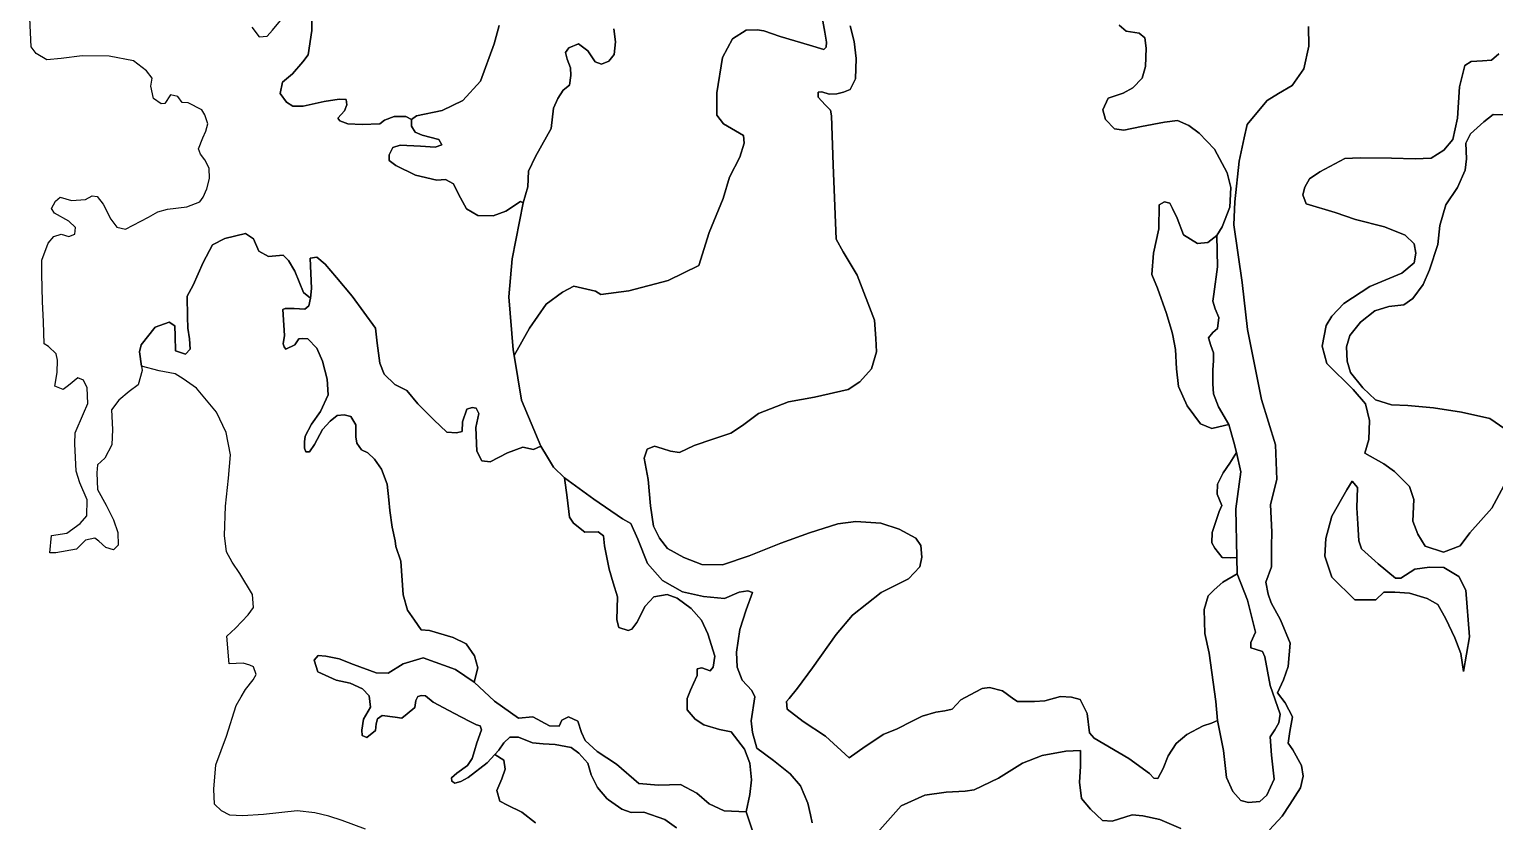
# Model space of a CAD drawing. Header units: inches. Extents: x 288635 to 1232953, y 676945 to 1655780.
# Drawn here: x 350412 to 373585, y 1041121 to 1053653 of the extents above; entities that cross this region are included whole.
import ezdxf

# ---------------------------------------------------------------- set-up
doc = ezdxf.new("R2010")
doc.units = ezdxf.units.IN
doc.header["$MEASUREMENT"] = 0

msp = doc.modelspace()

# ---------------------------------------------------------------- linework, layer by layer
at = {"color": 1}
for points in [[(354872.2452, 1054014.9797), (354877.3252, 1053633.979), (354877.3252, 1053633.979), (354821.4451, 1053247.8982), (354735.085, 1053141.218), (354572.5246, 1052948.1776), (354415.0443, 1052816.0973), (354379.4842, 1052638.297), (354481.0844, 1052501.1367), (354577.6046, 1052440.1766), (354745.245, 1052440.1766), (355075.4456, 1052511.2967), (355314.2061, 1052546.8568), (355420.8863, 1052541.7768), (355431.0463, 1052460.4966), (355395.4863, 1052363.9764), (355288.8061, 1052247.1362), (355324.3661, 1052206.4961), (355451.3664, 1052160.776), (355674.8868, 1052145.536), (355956.2137, 1052159.8643), (356029.8389, 1052215.5688), (356182.8878, 1052272.5362), (356365.7682, 1052272.5362), (356457.2084, 1052226.8162), (356457.2084, 1052120.1359), (356513.0885, 1052028.6958), (356624.8487, 1051977.8957), (356889.0093, 1051911.8555), (356934.7294, 1051825.4953), (356828.0491, 1051789.9353), (356599.4487, 1051805.1753), (356276.868, 1051822.1087), (356160.4511, 1051785.0669), (356102.2427, 1051668.65), (356102.2427, 1051578.6915), (356208.0762, 1051499.3164), (356520.2852, 1051345.8577), (356858.9525, 1051266.4826), (356991.2445, 1051277.0659), (357118.2447, 1051208.2741), (357197.6199, 1051044.2321), (357324.6201, 1050811.3983), (357504.5372, 1050710.8565), (357747.9543, 1050705.5648), (357949.038, 1050779.6483), (358182.1626, 1050931.7266), (358224.2053, 1050906.6485), (358049.5799, 1050022.9384), (357996.6631, 1049419.6872), (358065.4549, 1048583.6022), (358080.597, 1048492.7497), (358197.7469, 1047789.8506), (358499.3725, 1047059.5992), (358382.9556, 1047006.6824), (358218.9136, 1047043.7241), (357975.4964, 1046953.7656), (357700.3292, 1046810.8903), (357568.0373, 1046826.7654), (357488.6621, 1046980.224), (357472.7871, 1047355.9331), (357520.0106, 1047579.0808), (357478.0788, 1047662.8504), (357414.5786, 1047673.4337), (357329.9118, 1047646.9753), (357261.12, 1047445.8916), (357255.8283, 1047292.4329), (357165.8698, 1047271.2662), (357012.4112, 1047281.8496), (356811.3274, 1047477.6417), (356557.3269, 1047731.6422), (356382.7016, 1047943.3093), (356192.2012, 1048033.2678), (356022.8675, 1048197.3098), (355954.0757, 1048371.9351), (355911.7423, 1048689.4357), (355885.2839, 1048927.5612), (355520.1582, 1049430.2706), (355271.4494, 1049726.6045), (355091.5323, 1049938.2716), (354959.2404, 1050049.3968), (354853.4069, 1050033.5218), (354874.5736, 1049551.9791), (354858.6985, 1049398.5205), (354747.5733, 1049488.479), (354609.9897, 1049827.1464), (354509.4478, 1049996.48), (354424.781, 1050081.1469), (354191.9472, 1050059.9802), (354043.7802, 1050144.647), (353959.1134, 1050340.439), (353832.1131, 1050425.1059), (353504.0292, 1050345.7307), (353308.2371, 1050245.1889), (353160.0701, 1049964.73), (353001.3198, 1049604.8959), (352906.0696, 1049430.2706), (352911.3613, 1049107.4782), (352916.653, 1048927.5612), (352943.1114, 1048758.2275), (352953.6947, 1048594.1856), (352879.6112, 1048514.8104), (352726.1526, 1048567.7272), (352720.8609, 1048800.561), (352715.5692, 1048964.603), (352625.6107, 1049022.8114), (352403.3603, 1048943.4363), (352181.1098, 1048662.9774), (352154.6515, 1048551.8521), (352187.2946, 1048323.35), (352196.9849, 1048255.5182), (352133.4847, 1048027.9761), (351990.6095, 1047927.4342), (351826.5675, 1047789.8506), (351710.1506, 1047636.392), (351726.0256, 1047324.183), (351715.4422, 1047080.7659), (351604.317, 1046869.0988), (351487.9001, 1046763.2652), (351477.3168, 1046636.265), (351487.9001, 1046376.9728), (351625.4837, 1046128.264), (351741.9006, 1045895.4302), (351810.6924, 1045694.3464), (351815.9841, 1045493.2627), (351741.9006, 1045419.1792), (351620.1921, 1045456.2209), (351509.0668, 1045556.7628), (351445.5667, 1045604.3879), (351302.6914, 1045572.6378), (351159.8161, 1045429.7626), (350831.7321, 1045371.5541), (350736.482, 1045371.5541), (350762.9403, 1045646.7213), (351006.3575, 1045683.7631), (351218.0246, 1045837.2217), (351323.8581, 1045958.9303), (351329.1498, 1046212.9308), (351212.7329, 1046482.8063), (351154.5245, 1046662.7234), (351133.3577, 1047096.6409), (351138.6494, 1047271.2662), (351270.9414, 1047578.1835), (351339.7332, 1047736.9338), (351329.1498, 1047980.351), (351270.9414, 1048102.0596), (351180.9828, 1048139.1013), (351032.8159, 1048017.3927), (350948.149, 1047959.1843), (350815.8571, 1048006.8094), (350852.8989, 1048223.7681), (350858.1905, 1048419.5602), (350837.0238, 1048520.1021), (350715.3152, 1048636.519), (350646.5234, 1048678.8524), (350635.9401, 1049028.1031), (350620.0651, 1049350.8954), (350609.4817, 1049779.5213), (350609.4817, 1050001.7717), (350710.0236, 1050271.6472), (350799.9821, 1050377.4808), (350916.399, 1050414.5225), (351038.1076, 1050377.4808), (351133.3577, 1050414.5225), (351143.9411, 1050520.3561), (351038.1076, 1050620.8979), (350810.5654, 1050747.8982), (350762.9403, 1050816.69), (350826.4405, 1050933.1069), (350900.5239, 1050996.607), (351080.441, 1050943.6903), (351302.6914, 1050959.5653), (351408.525, 1051017.7737), (351482.6084, 1051007.1904), (351577.8586, 1050885.4818), (351699.5672, 1050652.648), (351794.8174, 1050525.6477), (351932.401, 1050493.8977), (352296.6525, 1050680.7692), (352445.6937, 1050769.0649), (352599.1523, 1050806.1066), (352900.7779, 1050843.1484), (353107.1534, 1050922.5235), (353160.0701, 1050996.607), (353218.2786, 1051128.899), (353260.612, 1051292.941), (353255.3203, 1051456.9829), (353186.5285, 1051589.2749), (353117.7367, 1051679.2334), (353085.9867, 1051763.9002), (353154.7785, 1051938.5256), (353202.4036, 1052044.3591), (353234.1536, 1052160.776), (353186.5285, 1052298.3596), (353138.9034, 1052377.7348), (352926.1126, 1052492.1266), (352830.0811, 1052496.0567), (352758.961, 1052592.5769), (352647.2008, 1052617.9769), (352555.7606, 1052480.8167), (352494.8005, 1052475.7366), (352377.9602, 1052557.0168), (352332.2401, 1052755.1372), (352352.5602, 1052882.1375), (352266.2, 1052998.9777), (352057.9196, 1053156.458), (351676.9188, 1053227.5782), (351250.198, 1053232.6582), (350914.9173, 1053192.0181), (350691.3969, 1053171.698), (350518.6765, 1053273.2982), (350442.4764, 1053374.8984), (350411.9963, 1054055.6198)], [(357844.2373, 1053716.0737), (357761.6872, 1053423.9731), (357545.7867, 1052833.4219), (357266.3862, 1052528.6213), (356942.5355, 1052369.871), (356536.1347, 1052287.3208), (356457.2084, 1052226.8162), (356365.7682, 1052272.5362), (356182.8878, 1052272.5362), (356029.8389, 1052215.5688), (355956.2137, 1052159.8643), (355674.8868, 1052145.536), (355451.3664, 1052160.776), (355324.3661, 1052206.4961), (355288.8061, 1052247.1362), (355395.4863, 1052363.9764), (355431.0463, 1052460.4966), (355420.8863, 1052541.7768), (355314.2061, 1052546.8568), (355075.4456, 1052511.2967), (354745.245, 1052440.1766), (354577.6046, 1052440.1766), (354481.0844, 1052501.1367), (354379.4842, 1052638.297), (354415.0443, 1052816.0973), (354572.5246, 1052948.1776), (354735.085, 1053141.218), (354821.4451, 1053247.8982), (354877.3252, 1053633.979), (354872.2452, 1054014.9797)], [(353932.4433, 1053684.7791), (354049.2836, 1053532.3788), (354171.2038, 1053542.5388), (354257.564, 1053639.059), (354384.5643, 1053791.4593)], [(359655.8973, 1053662.7425), (359681.2974, 1053454.462), (359660.9774, 1053256.3416), (359574.6172, 1053149.6614), (359462.857, 1053103.9413), (359361.2568, 1053139.5014), (359244.4165, 1053312.2218), (359097.0962, 1053423.982), (358944.6959, 1053363.0219), (358888.8158, 1053286.8217), (358919.2959, 1053180.1415), (358970.096, 1053042.9812), (358975.176, 1052921.061), (358954.8559, 1052768.6607), (358853.2557, 1052692.4605), (358771.9756, 1052560.3803), (358700.8554, 1052407.9799), (358665.2954, 1052082.8593), (358589.0952, 1051950.779), (358416.3749, 1051640.8984), (358304.6146, 1051407.2179), (358294.4546, 1051163.3775), (358224.2053, 1050906.6485), (358182.1626, 1050931.7266), (357949.038, 1050779.6483), (357747.9543, 1050705.5648), (357504.5372, 1050710.8565), (357324.6201, 1050811.3983), (357197.6199, 1051044.2321), (357118.2447, 1051208.2741), (356991.2445, 1051277.0659), (356858.9525, 1051266.4826), (356520.2852, 1051345.8577), (356208.0762, 1051499.3164), (356102.2427, 1051578.6915), (356102.2427, 1051668.65), (356160.4511, 1051785.0669), (356276.868, 1051822.1087), (356599.4487, 1051805.1753), (356828.0491, 1051789.9353), (356934.7294, 1051825.4953), (356889.0093, 1051911.8555), (356624.8487, 1051977.8957), (356513.0885, 1052028.6958), (356457.2084, 1052120.1359), (356457.2084, 1052226.8162), (356536.1347, 1052287.3208), (356942.5355, 1052369.871), (357266.3862, 1052528.6213), (357545.7867, 1052833.4219), (357761.6872, 1053423.9731), (357844.2373, 1053716.0737)], [(362962.984, 1053784.6627), (362993.464, 1053606.8623), (363018.8641, 1053449.382), (363013.7841, 1053373.1819), (362978.224, 1053332.5418), (362749.6235, 1053403.6619), (362287.3426, 1053540.8222), (362028.2621, 1053627.1824), (361921.5819, 1053647.5024), (361748.8615, 1053637.3424), (361530.4211, 1053500.1821), (361372.9408, 1053205.5415), (361285.3812, 1052649.7743), (361285.3812, 1052294.1736), (361392.0614, 1052157.0133), (361707.022, 1051974.133), (361717.182, 1051852.2127), (361646.0619, 1051633.7723), (361483.5016, 1051313.7316), (361386.9814, 1050978.451), (361163.4609, 1050439.9699), (361000.9006, 1049916.7289), (360513.2196, 1049677.9684), (359893.4584, 1049515.408), (359451.4975, 1049459.5279), (359365.1373, 1049510.328), (359024.7766, 1049591.6082), (358841.8963, 1049495.088), (358587.8958, 1049307.1276), (358323.7352, 1048926.1269), (358080.597, 1048492.7497), (358065.4549, 1048583.6022), (357996.6631, 1049419.6872), (358049.5799, 1050022.9384), (358224.2053, 1050906.6485), (358294.4546, 1051163.3775), (358304.6146, 1051407.2179), (358416.3749, 1051640.8984), (358589.0952, 1051950.779), (358665.2954, 1052082.8593), (358700.8554, 1052407.9799), (358771.9756, 1052560.3803), (358853.2557, 1052692.4605), (358954.8559, 1052768.6607), (358975.176, 1052921.061), (358970.096, 1053042.9812), (358919.2959, 1053180.1415), (358888.8158, 1053286.8217), (358944.6959, 1053363.0219), (359097.0962, 1053423.982), (359244.4165, 1053312.2218), (359361.2568, 1053139.5014), (359462.857, 1053103.9413), (359574.6172, 1053149.6614), (359660.9774, 1053256.3416), (359681.2974, 1053454.462), (359655.8973, 1053662.7425)], [(362792.0467, 1041100.8756), (362762.9539, 1041229.7151), (362720.9265, 1041415.8363), (362609.1663, 1041690.1568), (362446.606, 1041878.1172), (362182.4455, 1042086.3976), (361918.2849, 1042284.518), (361847.1648, 1042533.4385), (361826.8447, 1042716.3189), (361887.8049, 1043097.3196), (361837.0048, 1043193.8398), (361684.6045, 1043361.4802), (361603.3243, 1043564.6806), (361593.1643, 1043803.4411), (361649.0444, 1044159.0418), (361745.5646, 1044474.0024), (361847.1648, 1044743.2429), (361776.0446, 1044773.723), (361638.8844, 1044753.403), (361405.2039, 1044651.8028), (361075.0032, 1044682.2828), (360739.7226, 1044758.483), (360424.7619, 1044936.2833), (360186.0015, 1045205.5239), (360033.6012, 1045591.6046), (359921.8409, 1045835.4451), (359794.8407, 1045911.6453), (359337.6398, 1046221.5259), (358875.3588, 1046561.8866), (358701.6265, 1046730.0656), (358606.3763, 1046888.8159), (358499.3725, 1047059.5992), (358197.7469, 1047789.8506), (358080.597, 1048492.7497), (358323.7352, 1048926.1269), (358587.8958, 1049307.1276), (358841.8963, 1049495.088), (359024.7766, 1049591.6082), (359365.1373, 1049510.328), (359451.4975, 1049459.5279), (359893.4584, 1049515.408), (360513.2196, 1049677.9684), (361000.9006, 1049916.7289), (361163.4609, 1050439.9699), (361386.9814, 1050978.451), (361483.5016, 1051313.7316), (361646.0619, 1051633.7723), (361717.182, 1051852.2127), (361707.022, 1051974.133), (361392.0614, 1052157.0133), (361285.3812, 1052294.1736), (361285.3812, 1052649.7743), (361372.9408, 1053205.5415), (361530.4211, 1053500.1821), (361748.8615, 1053637.3424), (361921.5819, 1053647.5024), (362028.2621, 1053627.1824), (362287.3426, 1053540.8222), (362749.6235, 1053403.6619), (362978.224, 1053332.5418), (363013.7841, 1053373.1819), (363018.8641, 1053449.382), (362993.464, 1053606.8623), (362962.984, 1053784.6627)], [(367647.6261, 1053719.2824), (367759.3863, 1053622.7622), (367961.5284, 1053593.1288), (368051.4869, 1053519.0453), (368072.6536, 1053355.0033), (368062.0702, 1053063.9611), (368009.1535, 1052878.7524), (367860.9865, 1052725.2937), (367707.5279, 1052645.9186), (367473.8756, 1052566.0636), (367387.5154, 1052378.1033), (367428.1555, 1052225.703), (367575.4758, 1052078.3827), (367722.7961, 1052058.0626), (368002.1967, 1052113.9427), (368362.8774, 1052185.0629), (368571.1578, 1052210.4629), (368748.9582, 1052134.2628), (368911.5185, 1052012.3425), (369155.359, 1051758.342), (369353.4794, 1051382.4213), (369414.4395, 1051153.8208), (369394.1194, 1050838.8602), (369277.2792, 1050528.9796), (369190.919, 1050391.8193), (369048.6788, 1050280.0591), (368886.1184, 1050264.819), (368662.598, 1050401.9793), (368566.0778, 1050666.1398), (368489.8776, 1050818.5402), (368449.2376, 1050904.9003), (368364.2722, 1050926.8477), (368281.5972, 1050879.5003), (368276.5172, 1050498.4995), (368190.157, 1050112.4187), (368164.757, 1049777.1381), (368251.1172, 1049558.6976), (368393.3574, 1049157.3768), (368484.7976, 1048857.6562), (368493.8096, 1048809.8927), (368535.5977, 1048588.4157), (368555.7484, 1048284.3771), (368586.2285, 1048004.9765), (368723.3888, 1047700.1759), (368931.6692, 1047415.6953), (369114.5496, 1047339.4952), (369221.2298, 1047364.8952), (369378.7101, 1047400.4553), (369459.9902, 1047126.1348), (369500.6303, 1046958.4944), (369399.0301, 1046790.8541), (369292.3499, 1046638.4538), (369200.9097, 1046460.6534), (369195.8297, 1046303.1731), (369272.0299, 1046120.2928), (369226.3098, 1046028.8526), (369119.6296, 1045693.5719), (369114.5496, 1045531.0116), (369160.2696, 1045444.6514), (369277.1099, 1045297.3311), (369404.1101, 1045292.2511), (369505.7103, 1045297.3311), (369510.7903, 1045043.3306), (369287.2699, 1044911.2503), (369150.1096, 1044789.3301), (369053.5894, 1044692.8099), (368992.6293, 1044479.4495), (369002.7893, 1044098.4487), (369069.4645, 1043785.1814), (369175.298, 1043023.1799), (369201.7564, 1042721.5543), (369106.5062, 1042679.2209), (368974.2143, 1042636.8875), (368714.9221, 1042499.3038), (368545.5884, 1042356.4286), (368423.8798, 1042160.6365), (368344.5047, 1041964.8444), (368259.8378, 1041806.0941), (368196.3377, 1041811.3858), (368127.5459, 1041885.4693), (367799.4619, 1042118.3031), (367249.1275, 1042441.0954), (367175.044, 1042525.7622), (367143.2939, 1042832.6795), (367032.1687, 1043054.93), (366894.5851, 1043091.9717), (366719.9598, 1043102.5551), (366471.2509, 1043033.7632), (366307.2089, 1043023.1799), (366037.3334, 1043023.1799), (365979.125, 1043060.2216), (365799.2079, 1043192.5136), (365598.1242, 1043245.4303), (365481.7073, 1043229.5553), (365370.5821, 1043171.3469), (365143.0399, 1043049.6383), (365005.4563, 1042901.4713), (364889.0394, 1042875.0129), (364746.1642, 1042853.8462), (364529.2054, 1042790.3461), (364375.7467, 1042710.9709), (364137.6213, 1042589.2624), (363915.3708, 1042499.3038), (363848.5577, 1042454.7617), (363629.6203, 1042308.8035), (363375.6197, 1042128.8864), (363005.2023, 1042472.8455), (362647.7862, 1042703.2848), (362396.6595, 1042901.4713), (362386.0761, 1043023.1799), (362428.4095, 1043070.805), (362560.7014, 1043234.847), (362798.8269, 1043552.3476), (363169.2443, 1044081.5153), (363428.5365, 1044388.4326), (363883.6208, 1044748.2667), (364317.5383, 1044959.9338), (364492.1636, 1045150.4341), (364523.9137, 1045303.8928), (364508.0387, 1045489.1015), (364428.6635, 1045605.5184), (364169.3713, 1045748.3937), (363878.3291, 1045843.6439), (363481.4533, 1045870.1023), (363195.7027, 1045833.0605), (362751.2018, 1045690.1852), (362296.1176, 1045526.1432), (361793.4082, 1045325.0595), (361375.3657, 1045182.1842), (361047.2818, 1045187.4759), (360761.5312, 1045298.6011), (360502.239, 1045441.4764), (360375.2387, 1045605.5184), (360285.2802, 1045796.0188), (360237.6551, 1046118.8111), (360200.6134, 1046531.5619), (360137.1133, 1046870.2293), (360184.7384, 1047013.1045), (360301.1553, 1047060.7296), (360417.5722, 1047023.6879), (360549.8641, 1046981.3545), (360692.7394, 1046960.1878), (360925.5732, 1047071.313), (361221.9071, 1047171.8549), (361507.6577, 1047267.105), (361687.5747, 1047388.8136), (361941.5752, 1047579.314), (362417.8262, 1047759.231), (362830.577, 1047833.3145), (363359.7447, 1047955.0231), (363544.9534, 1048076.7317), (363730.1621, 1048283.1071), (363809.5373, 1048552.9826), (363798.9539, 1048764.6497), (363775.6282, 1049050.6966), (363501.3077, 1049766.978), (363282.8672, 1050132.7388), (363171.107, 1050335.9392), (363125.3869, 1051509.4215), (363099.9869, 1052286.6631), (363082.6019, 1052375.6197), (363000.0518, 1052461.3449), (362888.9265, 1052581.9951), (362885.7515, 1052658.1953), (362943.5367, 1052662.6403), (363060.3769, 1052627.0802), (363182.2971, 1052632.1602), (363288.9773, 1052657.5603), (363390.5776, 1052703.2804), (363476.9377, 1052870.9207), (363487.0977, 1053190.9613), (363456.6177, 1053460.2019), (363390.5776, 1053709.1224)], [(363390.5776, 1053709.1224), (363456.6177, 1053460.2019), (363487.0977, 1053190.9613), (363476.9377, 1052870.9207), (363390.5776, 1052703.2804), (363288.9773, 1052657.5603), (363182.2971, 1052632.1602), (363060.3769, 1052627.0802), (362943.5367, 1052662.6403), (362885.7515, 1052658.1953), (362888.9265, 1052581.9951), (363000.0518, 1052461.3449), (363082.6019, 1052375.6197), (363099.9869, 1052286.6631), (363125.3869, 1051509.4215), (363171.107, 1050335.9392), (363282.8672, 1050132.7388), (363501.3077, 1049766.978), (363775.6282, 1049050.6966), (363798.9539, 1048764.6497), (363809.5373, 1048552.9826), (363730.1621, 1048283.1071), (363544.9534, 1048076.7317), (363359.7447, 1047955.0231), (362830.577, 1047833.3145), (362417.8262, 1047759.231), (361941.5752, 1047579.314), (361687.5747, 1047388.8136), (361507.6577, 1047267.105), (361221.9071, 1047171.8549), (360925.5732, 1047071.313), (360692.7394, 1046960.1878), (360549.8641, 1046981.3545), (360417.5722, 1047023.6879), (360301.1553, 1047060.7296), (360184.7384, 1047013.1045), (360137.1133, 1046870.2293), (360200.6134, 1046531.5619), (360237.6551, 1046118.8111), (360285.2802, 1045796.0188), (360375.2387, 1045605.5184), (360502.239, 1045441.4764), (360761.5312, 1045298.6011), (361047.2818, 1045187.4759), (361375.3657, 1045182.1842), (361793.4082, 1045325.0595), (362296.1176, 1045526.1432), (362751.2018, 1045690.1852), (363195.7027, 1045833.0605), (363481.4533, 1045870.1023), (363878.3291, 1045843.6439), (364169.3713, 1045748.3937), (364428.6635, 1045605.5184), (364508.0387, 1045489.1015), (364523.9137, 1045303.8928), (364492.1636, 1045150.4341), (364317.5383, 1044959.9338), (363883.6208, 1044748.2667), (363428.5365, 1044388.4326), (363169.2443, 1044081.5153), (362798.8269, 1043552.3476), (362560.7014, 1043234.847), (362428.4095, 1043070.805), (362386.0761, 1043023.1799), (362396.6595, 1042901.4713), (362647.7862, 1042703.2848), (363005.2023, 1042472.8455), (363375.6197, 1042128.8864), (363375.6197, 1042128.8864), (363629.6203, 1042308.8035), (363848.5577, 1042454.7617), (363915.3708, 1042499.3038), (364137.6213, 1042589.2624), (364375.7467, 1042710.9709), (364529.2054, 1042790.3461), (364746.1642, 1042853.8462), (364889.0394, 1042875.0129), (365005.4563, 1042901.4713), (365143.0399, 1043049.6383), (365370.5821, 1043171.3469), (365481.7073, 1043229.5553), (365598.1242, 1043245.4303), (365799.2079, 1043192.5136), (365979.125, 1043060.2216), (366037.3334, 1043023.1799), (366307.2089, 1043023.1799), (366471.2509, 1043033.7632), (366719.9598, 1043102.5551), (366894.5851, 1043091.9717), (367032.1687, 1043054.93), (367143.2939, 1042832.6795), (367175.044, 1042525.7622), (367249.1275, 1042441.0954), (367799.4619, 1042118.3031), (368127.5459, 1041885.4693), (368196.3377, 1041811.3858), (368259.8378, 1041806.0941), (368344.5047, 1041964.8444), (368423.8798, 1042160.6365), (368545.5884, 1042356.4286), (368714.9221, 1042499.3038), (368974.2143, 1042636.8875), (369106.5062, 1042679.2209), (369201.7564, 1042721.5543), (369295.1898, 1042245.0211), (369345.9899, 1041818.3003), (369442.5101, 1041599.8598), (369569.5103, 1041457.6195), (369691.4306, 1041422.0595), (369869.2309, 1041442.3795), (369980.9911, 1041538.8997), (370097.8314, 1041792.9002), (370057.1913, 1042173.901), (370036.8713, 1042463.4616), (370107.9914, 1042575.2218), (370174.0315, 1042686.982), (370194.3516, 1042819.0623), (370036.8713, 1043276.2632), (369950.5111, 1043728.3841), (369914.951, 1043814.7443), (369798.1108, 1043850.3043), (369726.9906, 1043870.6244), (369726.9906, 1043956.9845), (369803.1908, 1044119.5449), (369676.1905, 1044622.4659), (369510.7903, 1045043.3306), (369505.7103, 1045297.3311), (369493.8182, 1046071.7928), (369570.0183, 1046655.9939), (369500.6303, 1046958.4944), (369459.9902, 1047126.1348), (369378.7101, 1047400.4553), (369216.746, 1047683.0027), (369140.5458, 1047886.2031), (369130.3858, 1048043.6834), (369125.3058, 1048267.2038), (369140.5458, 1048409.4441), (369140.5458, 1048536.4444), (369094.8257, 1048653.2846), (369059.2656, 1048775.2048), (369130.3858, 1048856.485), (369201.5059, 1048922.5251), (369221.826, 1049095.2455), (369165.9459, 1049232.4058), (369125.3058, 1049354.326), (369145.8375, 1049466.5096), (369202.9876, 1049898.3104), (369190.919, 1050391.8193), (369277.2792, 1050528.9796), (369394.1194, 1050838.8602), (369414.4395, 1051153.8208), (369353.4794, 1051382.4213), (369155.359, 1051758.342), (368911.5185, 1052012.3425), (368748.9582, 1052134.2628), (368571.1578, 1052210.4629), (368362.8774, 1052185.0629), (368002.1967, 1052113.9427), (367722.7961, 1052058.0626), (367575.4758, 1052078.3827), (367428.1555, 1052225.703), (367387.5154, 1052378.1033), (367473.8756, 1052566.0636), (367707.5279, 1052645.9186), (367860.9865, 1052725.2937), (368009.1535, 1052878.7524), (368062.0702, 1053063.9611), (368072.6536, 1053355.0033), (368051.4869, 1053519.0453), (367961.5284, 1053593.1288), (367759.3863, 1053622.7622), (367647.6261, 1053719.2824)], [(370024.7027, 1040994.7976), (370225.7865, 1041206.4647), (370347.4951, 1041391.6734), (370516.8287, 1041656.2572), (370553.8705, 1041841.4659), (370532.7038, 1042010.7996), (370395.1202, 1042259.5084), (370321.0367, 1042365.342), (370347.4951, 1042545.259), (370389.8285, 1042778.0928), (370273.4116, 1043000.3433), (370151.703, 1043159.0936), (370246.9532, 1043365.469), (370321.0367, 1043577.1361), (370352.7867, 1043942.2618), (370199.3281, 1044312.6792), (370051.1611, 1044582.5548), (370003.536, 1044720.1384), (369966.4943, 1044910.6387), (370056.4528, 1045154.0559), (370056.4528, 1045476.8482), (370061.7445, 1045699.0987), (370040.5778, 1046138.3079), (370141.1196, 1046535.1837), (370119.9529, 1047080.2264), (369897.7025, 1047799.8945), (369675.4521, 1048905.8551), (369590.7852, 1049646.6899), (369458.4933, 1050562.15), (369474.3683, 1050927.2758), (369543.1601, 1051567.5687), (369622.5353, 1051937.9861), (369670.1604, 1052149.6532), (369797.1606, 1052303.1119), (369987.661, 1052525.3623), (370167.578, 1052636.4875), (370384.5368, 1052763.4878), (370564.4538, 1053028.0716), (370643.829, 1053387.9057), (370638.5373, 1053700.1147)], [(370638.5373, 1053700.1147), (370643.829, 1053387.9057), (370564.4538, 1053028.0716), (370384.5368, 1052763.4878), (370167.578, 1052636.4875), (369987.661, 1052525.3623), (369797.1606, 1052303.1119), (369670.1604, 1052149.6532), (369622.5353, 1051937.9861), (369543.1601, 1051567.5687), (369474.3683, 1050927.2758), (369458.4933, 1050562.15), (369590.7852, 1049646.6899), (369675.4521, 1048905.8551), (369897.7025, 1047799.8945), (370119.9529, 1047080.2264), (370141.1196, 1046535.1837), (370040.5778, 1046138.3079), (370061.7445, 1045699.0987), (370056.4528, 1045476.8482), (370056.4528, 1045154.0559), (369966.4943, 1044910.6387), (370003.536, 1044720.1384), (370051.1611, 1044582.5548), (370199.3281, 1044312.6792), (370352.7867, 1043942.2618), (370321.0367, 1043577.1361), (370246.9532, 1043365.469), (370151.703, 1043159.0936), (370273.4116, 1043000.3433), (370389.8285, 1042778.0928), (370347.4951, 1042545.259), (370321.0367, 1042365.342), (370395.1202, 1042259.5084), (370532.7038, 1042010.7996), (370553.8705, 1041841.4659), (370516.8287, 1041656.2572), (370347.4951, 1041391.6734), (370225.7865, 1041206.4647), (370024.7027, 1040994.7976)], [(373649.5017, 1053266.1971), (373533.0848, 1053165.6552), (373390.2095, 1053155.0719), (373215.5841, 1053144.4885), (373115.0423, 1053080.9884), (373030.3754, 1052742.3211), (372998.6254, 1052250.1951), (372924.5419, 1051911.5277), (372781.6666, 1051742.1941), (372580.5829, 1051615.1938), (372326.5824, 1051604.6105), (371950.8733, 1051615.1938), (371458.7473, 1051620.4855), (371215.3301, 1051609.9021), (370818.4543, 1051398.235), (370654.4123, 1051287.1098), (370580.3289, 1051154.8179), (370548.5788, 1051033.1093), (370601.4956, 1050895.5257), (371061.8715, 1050757.9421), (371384.6638, 1050646.8169), (371845.0397, 1050530.4), (372167.832, 1050398.108), (372310.7073, 1050260.5244), (372337.1657, 1050112.3575), (372310.7073, 1049958.8988), (372114.9153, 1049794.8568), (371612.2059, 1049583.1898), (371199.4551, 1049318.6059), (371008.9547, 1049117.5222), (370918.9962, 1048969.3552), (370855.4961, 1048641.2712), (370929.5796, 1048366.104), (371347.6221, 1047958.6448), (371543.4141, 1047731.1027), (371606.9142, 1047466.5189), (371596.3309, 1047164.8932), (371533.4788, 1046950.1485), (371832.3237, 1046778.5518), (371999.964, 1046661.7116), (372238.7245, 1046422.9511), (372304.7646, 1046214.6707), (372289.5246, 1045874.31), (372370.8048, 1045666.0296), (372487.645, 1045478.0692), (372777.2056, 1045381.549), (373041.3661, 1045483.1492), (373193.7664, 1045691.4296), (373539.2071, 1046077.5104), (373732.2475, 1046433.1111)], [(373732.2475, 1046433.1111), (373539.2071, 1046077.5104), (373193.7664, 1045691.4296), (373041.3661, 1045483.1492), (372777.2056, 1045381.549), (372487.645, 1045478.0692), (372370.8048, 1045666.0296), (372289.5246, 1045874.31), (372304.7646, 1046214.6707), (372238.7245, 1046422.9511), (371999.964, 1046661.7116), (371832.3237, 1046778.5518), (371533.4788, 1046950.1485), (371596.3309, 1047164.8932), (371606.9142, 1047466.5189), (371543.4141, 1047731.1027), (371347.6221, 1047958.6448), (370929.5796, 1048366.104), (370855.4961, 1048641.2712), (370918.9962, 1048969.3552), (371008.9547, 1049117.5222), (371199.4551, 1049318.6059), (371612.2059, 1049583.1898), (372114.9153, 1049794.8568), (372310.7073, 1049958.8988), (372337.1657, 1050112.3575), (372310.7073, 1050260.5244), (372167.832, 1050398.108), (371845.0397, 1050530.4), (371384.6638, 1050646.8169), (371061.8715, 1050757.9421), (370601.4956, 1050895.5257), (370548.5788, 1051033.1093), (370580.3289, 1051154.8179), (370654.4123, 1051287.1098), (370818.4543, 1051398.235), (371215.3301, 1051609.9021), (371458.7473, 1051620.4855), (371950.8733, 1051615.1938), (372326.5824, 1051604.6105), (372580.5829, 1051615.1938), (372781.6666, 1051742.1941), (372924.5419, 1051911.5277), (372998.6254, 1052250.1951), (373030.3754, 1052742.3211), (373115.0423, 1053080.9884), (373215.5841, 1053144.4885), (373390.2095, 1053155.0719), (373533.0848, 1053165.6552), (373649.5017, 1053266.1971)], [(373747.4875, 1047332.2729), (373508.727, 1047499.9133), (373061.6861, 1047596.4335), (372619.7253, 1047667.5536), (372213.3245, 1047703.1137), (371954.2439, 1047713.2737), (371700.2434, 1047794.5538), (371502.123, 1047982.5142), (371304.0026, 1048226.3547), (371253.2025, 1048404.1551), (371243.0425, 1048632.7555), (371293.8426, 1048810.5559), (371461.4829, 1049023.9163), (371690.0834, 1049201.7167), (371908.5238, 1049267.7568), (372147.2843, 1049293.1568), (372289.5246, 1049394.757), (372452.0849, 1049618.2775), (372553.6851, 1049846.878), (372685.7654, 1050248.1988), (372716.2455, 1050552.9994), (372812.7657, 1050878.12), (372995.646, 1051152.4406), (373117.5663, 1051426.7611), (373137.8863, 1051604.5615), (373127.7263, 1051853.482), (373203.9264, 1052000.8023), (373412.2068, 1052188.7626), (373559.5271, 1052305.6029), (373757.6475, 1052300.5229)], [(373757.6475, 1052300.5229), (373559.5271, 1052305.6029), (373412.2068, 1052188.7626), (373203.9264, 1052000.8023), (373127.7263, 1051853.482), (373137.8863, 1051604.5615), (373117.5663, 1051426.7611), (372995.646, 1051152.4406), (372812.7657, 1050878.12), (372716.2455, 1050552.9994), (372685.7654, 1050248.1988), (372553.6851, 1049846.878), (372452.0849, 1049618.2775), (372289.5246, 1049394.757), (372147.2843, 1049293.1568), (371908.5238, 1049267.7568), (371690.0834, 1049201.7167), (371461.4829, 1049023.9163), (371293.8426, 1048810.5559), (371243.0425, 1048632.7555), (371253.2025, 1048404.1551), (371304.0026, 1048226.3547), (371502.123, 1047982.5142), (371700.2434, 1047794.5538), (371954.2439, 1047713.2737), (372213.3245, 1047703.1137), (372619.7253, 1047667.5536), (373061.6861, 1047596.4335), (373508.727, 1047499.9133), (373747.4875, 1047332.2729)], [(355730.3321, 1041002.654), (355357.798, 1041142.3543), (355146.1309, 1041210.0877), (354925.9972, 1041260.8878), (354646.5966, 1041290.5212), (354113.1955, 1041235.4878), (353782.9949, 1041214.3211), (353584.0278, 1041222.7878), (353452.7942, 1041290.5212), (353342.7273, 1041400.5881), (353330.0273, 1041633.4219), (353359.6607, 1042018.656), (353528.9944, 1042471.6236), (353685.628, 1042958.4579), (353761.8282, 1043093.9248), (353829.5616, 1043212.4584), (353952.3286, 1043364.8587), (353998.8953, 1043449.5256), (353956.5619, 1043572.2925), (353901.5285, 1043597.6925), (353795.6949, 1043627.3259), (353571.3278, 1043618.8592), (353537.4611, 1044054.8934), (353672.928, 1044181.8937), (353871.8951, 1044393.5608), (353956.5619, 1044507.861), (353943.8619, 1044715.2948), (353740.6615, 1045045.4954), (353622.1279, 1045223.2958), (353528.9944, 1045388.3961), (353499.361, 1045646.63), (353512.061, 1046112.2976), (353562.8611, 1046552.5651), (353592.4945, 1046925.0992), (353524.761, 1047276.4665), (353372.3607, 1047598.2005), (353054.8601, 1047979.2013), (352847.4263, 1048123.1349), (352716.1928, 1048203.5684), (352466.4256, 1048254.3685), (352187.2946, 1048323.35), (352154.6515, 1048551.8521), (352181.1098, 1048662.9774), (352403.3603, 1048943.4363), (352625.6107, 1049022.8114), (352715.5692, 1048964.603), (352720.8609, 1048800.561), (352726.1526, 1048567.7272), (352879.6112, 1048514.8104), (352953.6947, 1048594.1856), (352943.1114, 1048758.2275), (352916.653, 1048927.5612), (352911.3613, 1049107.4782), (352906.0696, 1049430.2706), (353001.3198, 1049604.8959), (353160.0701, 1049964.73), (353308.2371, 1050245.1889), (353504.0292, 1050345.7307), (353832.1131, 1050425.1059), (353959.1134, 1050340.439), (354043.7802, 1050144.647), (354043.7802, 1050144.647), (354191.9472, 1050059.9802), (354424.781, 1050081.1469), (354509.4478, 1049996.48), (354609.9897, 1049827.1464), (354747.5733, 1049488.479), (354858.6985, 1049398.5205), (354831.2938, 1049279.5957), (354770.9687, 1049228.7956), (354602.6933, 1049235.1456), (354459.818, 1049238.3206), (354421.718, 1049222.4456), (354434.418, 1048974.7951), (354447.118, 1048812.8698), (354424.893, 1048676.3445), (354440.768, 1048631.8944), (354469.3431, 1048593.7943), (354612.2183, 1048660.4695), (354672.5435, 1048755.7196), (354729.6936, 1048765.2447), (354815.4188, 1048755.7196), (354961.469, 1048612.8444), (355047.1942, 1048406.4689), (355123.3944, 1048120.7184), (355139.2694, 1047873.0679), (355015.4442, 1047609.5424), (354872.5689, 1047406.3419), (354774.1437, 1047219.0166), (354761.4436, 1047126.9414), (354761.4436, 1047028.5162), (354783.6687, 1046971.3661), (354840.8188, 1046971.3661), (354920.194, 1047085.6663), (355050.3692, 1047323.7918), (355171.0195, 1047453.967), (355278.9697, 1047542.8672), (355390.0949, 1047555.5672), (355498.0451, 1047530.1672), (355577.4203, 1047399.9919), (355574.2453, 1047209.4916), (355590.1203, 1047107.8913), (355663.1455, 1047003.1161), (355764.7457, 1046952.316), (355869.5209, 1046853.8908), (355983.8211, 1046695.1405), (356072.7213, 1046460.1901), (356094.9463, 1046209.3646), (356110.8213, 1046044.2642), (356152.0964, 1045777.5637), (356196.5465, 1045561.6633), (356209.2465, 1045472.7631), (356287.9867, 1045243.697), (356325.0284, 1044709.2376), (356393.8202, 1044465.8204), (356504.9455, 1044307.0701), (356610.779, 1044153.6114), (356743.0709, 1044143.0281), (357113.4884, 1044031.9029), (357319.8638, 1043931.361), (357452.1557, 1043746.1523), (357505.0725, 1043555.6519), (357447.1048, 1043329.1784), (357152.4642, 1043527.2988), (356639.3832, 1043710.1791), (356324.4226, 1043618.7389), (356085.6621, 1043471.4186), (355897.7017, 1043476.4987), (355537.021, 1043608.5789), (355313.5006, 1043694.9391), (355100.1401, 1043740.6592), (354978.2199, 1043750.8192), (354917.2598, 1043674.619), (354973.1399, 1043491.7387), (355262.7855, 1043358.1362), (355486.2209, 1043313.9383), (355680.9823, 1043222.3678), (355785.9415, 1043110.7379), (355806.2615, 1042932.9376), (355697.6763, 1042743.7072), (355672.2763, 1042565.9068), (355675.4513, 1042483.3567), (355751.6514, 1042454.7816), (355887.5417, 1042562.0968), (355897.7017, 1042670.682), (355916.7518, 1042750.0572), (355989.7769, 1042800.8573), (356199.3273, 1042772.2822), (356300.9275, 1042756.4072), (356389.8277, 1042826.2574), (356510.4779, 1042927.8576), (356526.353, 1043038.9828), (356558.103, 1043099.3079), (356612.0781, 1043118.3579), (356675.5783, 1043112.0079), (356799.4035, 1043010.4077), (357043.879, 1042880.2325), (357234.3794, 1042778.6323), (357386.7797, 1042699.2571), (357482.0299, 1042654.807), (357539.18, 1042638.932), (357561.405, 1042572.2568), (357488.3799, 1042365.8814), (357453.4548, 1042242.0562), (357415.0832, 1042121.9577), (357339.1546, 1042010.2807), (357174.0543, 1041889.6305), (357088.3291, 1041813.4303), (357094.6791, 1041759.4552), (357142.3042, 1041727.7052), (357237.5544, 1041756.2802), (357351.8546, 1041819.7803), (357653.4883, 1042053.2647), (357774.5742, 1042183.6711), (357917.0295, 1042093.1205), (357936.0796, 1041953.4202), (357885.2795, 1041801.0199), (357802.7293, 1041616.8696), (357853.5294, 1041445.4192), (357974.1797, 1041381.9191), (358202.7801, 1041273.9689), (358418.6805, 1041102.5185)], [(361939.1761, 1040711.693), (361750.6446, 1041278.676), (361806.5247, 1041552.9966), (361831.9248, 1041781.597), (361806.5247, 1042045.7575), (361720.1645, 1042269.278), (361511.8841, 1042543.5985), (361329.0038, 1042579.1586), (361080.0833, 1042650.2787), (360942.923, 1042741.7189), (360815.9227, 1042889.0392), (360815.9227, 1043071.9196), (360866.7228, 1043198.9198), (360917.5229, 1043305.6001), (360973.403, 1043432.6003), (360973.403, 1043539.2805), (361049.6032, 1043554.5206), (361176.6034, 1043508.8005), (361227.4035, 1043564.6806), (361252.8036, 1043737.4009), (361141.0434, 1044093.0016), (361039.4432, 1044306.3621), (360876.8828, 1044494.3224), (360658.4424, 1044656.8828), (360500.9621, 1044712.7629), (360287.6017, 1044677.2028), (360150.4414, 1044529.8825), (360018.3611, 1044270.802), (359942.161, 1044164.1218), (359881.2009, 1044143.8017), (359733.8806, 1044194.6018), (359703.4005, 1044311.4421), (359713.5605, 1044677.2028), (359642.4404, 1044900.7232), (359581.4803, 1045114.0837), (359510.3601, 1045484.9244), (359490.0401, 1045642.4047), (359408.7599, 1045703.3649), (359195.3995, 1045698.2848), (359017.5991, 1045840.5251), (358956.639, 1045937.0453), (358915.9989, 1046246.9259), (358875.3588, 1046561.8866), (359337.6398, 1046221.5259), (359794.8407, 1045911.6453), (359921.8409, 1045835.4451), (359921.8409, 1045835.4451), (360033.6012, 1045591.6046), (360186.0015, 1045205.5239), (360424.7619, 1044936.2833), (360739.7226, 1044758.483), (361075.0032, 1044682.2828), (361405.2039, 1044651.8028), (361638.8844, 1044753.403), (361776.0446, 1044773.723), (361847.1648, 1044743.2429), (361745.5646, 1044474.0024), (361649.0444, 1044159.0418), (361593.1643, 1043803.4411), (361603.3243, 1043564.6806), (361684.6045, 1043361.4802), (361837.0048, 1043193.8398), (361887.8049, 1043097.3196), (361826.8447, 1042716.3189), (361847.1648, 1042533.4385), (361918.2849, 1042284.518), (362182.4455, 1042086.3976), (362446.606, 1041878.1172), (362609.1663, 1041690.1568), (362720.9265, 1041415.8363), (362762.9539, 1041229.7151), (362792.0467, 1041100.8756)], [(360647.5112, 1041022.8537), (360460.1858, 1041156.204), (360129.9852, 1041270.5042), (359929.9598, 1041267.3292), (359783.9095, 1041318.1293), (359570.9487, 1041466.6415), (359542.609, 1041486.4047), (359399.7337, 1041661.03), (359294.9585, 1041864.2304), (359244.1584, 1042048.3808), (359104.4581, 1042207.1311), (358980.6329, 1042296.0313), (358729.8074, 1042343.6564), (358539.307, 1042353.1814), (358367.8567, 1042365.8814), (358148.7812, 1042457.9566), (358009.0809, 1042457.9566), (357917.0058, 1042369.0564), (357837.6306, 1042251.5812), (357774.5742, 1042183.6711), (357653.4883, 1042053.2647), (357351.8546, 1041819.7803), (357237.5544, 1041756.2802), (357142.3042, 1041727.7052), (357094.6791, 1041759.4552), (357088.3291, 1041813.4303), (357174.0543, 1041889.6305), (357339.1546, 1042010.2807), (357415.0832, 1042121.9577), (357453.4548, 1042242.0562), (357488.3799, 1042365.8814), (357561.405, 1042572.2568), (357539.18, 1042638.932), (357482.0299, 1042654.807), (357386.7797, 1042699.2571), (357234.3794, 1042778.6323), (357043.879, 1042880.2325), (356799.4035, 1043010.4077), (356675.5783, 1043112.0079), (356612.0781, 1043118.3579), (356558.103, 1043099.3079), (356526.353, 1043038.9828), (356510.4779, 1042927.8576), (356389.8277, 1042826.2574), (356300.9275, 1042756.4072), (356199.3273, 1042772.2822), (355989.7769, 1042800.8573), (355916.7518, 1042750.0572), (355897.7017, 1042670.682), (355887.5417, 1042562.0968), (355751.6514, 1042454.7816), (355675.4513, 1042483.3567), (355672.2763, 1042565.9068), (355697.6763, 1042743.7072), (355806.2615, 1042932.9376), (355785.9415, 1043110.7379), (355680.9823, 1043222.3678), (355486.2209, 1043313.9383), (355262.7855, 1043358.1362), (354973.1399, 1043491.7387), (354917.2598, 1043674.619), (354978.2199, 1043750.8192), (355100.1401, 1043740.6592), (355313.5006, 1043694.9391), (355537.021, 1043608.5789), (355897.7017, 1043476.4987), (355897.7017, 1043476.4987), (356085.6621, 1043471.4186), (356324.4226, 1043618.7389), (356639.3832, 1043710.1791), (357152.4642, 1043527.2988), (357447.1048, 1043329.1784), (357767.1455, 1043029.4578), (358148.1462, 1042760.2172), (358376.7467, 1042780.5373), (358635.8272, 1042638.297), (358793.3075, 1042633.217), (358833.9476, 1042724.6571), (358940.6278, 1042780.5373), (359087.9481, 1042709.4171), (359143.8282, 1042531.6168), (359204.7883, 1042404.6165), (359392.7487, 1042231.8962), (359697.5493, 1042028.6958), (360053.15, 1041723.8951), (360363.0307, 1041698.4951), (360708.4713, 1041708.6551), (360967.5519, 1041571.4948), (361160.5922, 1041403.8545), (361399.3527, 1041292.0943), (361750.6446, 1041278.676), (361939.1761, 1040711.693)], [(358418.6805, 1041102.5185), (358202.7801, 1041273.9689), (357974.1797, 1041381.9191), (357853.5294, 1041445.4192), (357802.7293, 1041616.8696), (357885.2795, 1041801.0199), (357936.0796, 1041953.4202), (357917.0295, 1042093.1205), (357774.5742, 1042183.6711), (357837.6306, 1042251.5812), (357917.0058, 1042369.0564), (358009.0809, 1042457.9566), (358148.7812, 1042457.9566), (358367.8567, 1042365.8814), (358539.307, 1042353.1814), (358729.8074, 1042343.6564), (358980.6329, 1042296.0313), (359104.4581, 1042207.1311), (359244.1584, 1042048.3808), (359294.9585, 1041864.2304), (359399.7337, 1041661.03), (359542.609, 1041486.4047), (359570.9487, 1041466.6415), (359783.9095, 1041318.1293), (359783.9095, 1041318.1293), (359929.9598, 1041267.3292), (360129.9852, 1041270.5042), (360460.1858, 1041156.204), (360647.5112, 1041022.8537)], [(363822.2562, 1040942.9037), (364198.5661, 1041370.5067), (364574.2752, 1041539.8403), (364912.9425, 1041587.4654), (365209.2765, 1041603.3405), (365352.1517, 1041624.5072), (365738.4442, 1041809.7159), (366119.4449, 1042047.8413), (366431.6539, 1042169.5499), (366802.0713, 1042238.3417), (367034.9051, 1042248.9251), (367034.9051, 1041994.9246), (367019.0301, 1041746.2157), (367050.7801, 1041486.9236), (367193.6554, 1041317.5899), (367384.1558, 1041137.6729), (367537.6144, 1041127.0895), (367849.8234, 1041227.6314), (368019.1571, 1041211.7563), (368289.0326, 1041153.5479), (368622.4083, 1041010.6726)], [(368622.4083, 1041010.6726), (368289.0326, 1041153.5479), (368019.1571, 1041211.7563), (367849.8234, 1041227.6314), (367537.6144, 1041127.0895), (367384.1558, 1041137.6729), (367193.6554, 1041317.5899), (367050.7801, 1041486.9236), (367019.0301, 1041746.2157), (367034.9051, 1041994.9246), (367034.9051, 1042248.9251), (366802.0713, 1042238.3417), (366431.6539, 1042169.5499), (366119.4449, 1042047.8413), (365738.4442, 1041809.7159), (365352.1517, 1041624.5072), (365209.2765, 1041603.3405), (364912.9425, 1041587.4654), (364574.2752, 1041539.8403), (364198.5661, 1041370.5067), (363822.2562, 1040942.9037)]]:
    msp.add_lwpolyline(points, dxfattribs=at)
for points in [[(368662.598, 1050401.9793), (368886.1184, 1050264.819), (369048.6788, 1050280.0591), (369190.919, 1050391.8193), (369202.9876, 1049898.3104), (369145.8375, 1049466.5096), (369125.3058, 1049354.326), (369165.9459, 1049232.4058), (369221.826, 1049095.2455), (369201.5059, 1048922.5251), (369130.3858, 1048856.485), (369059.2656, 1048775.2048), (369094.8257, 1048653.2846), (369140.5458, 1048536.4444), (369140.5458, 1048409.4441), (369125.3058, 1048267.2038), (369130.3858, 1048043.6834), (369140.5458, 1047886.2031), (369216.746, 1047683.0027), (369378.7101, 1047400.4553), (369221.2298, 1047364.8952), (369114.5496, 1047339.4952), (368931.6692, 1047415.6953), (368723.3888, 1047700.1759), (368586.2285, 1048004.9765), (368555.7484, 1048284.3771), (368535.5977, 1048588.4157), (368493.8096, 1048809.8927), (368484.7976, 1048857.6562), (368393.3574, 1049157.3768), (368251.1172, 1049558.6976), (368164.757, 1049777.1381), (368190.157, 1050112.4187), (368276.5172, 1050498.4995), (368281.5972, 1050879.5003), (368364.2722, 1050926.8477), (368449.2376, 1050904.9003), (368489.8776, 1050818.5402), (368566.0778, 1050666.1398), (368662.598, 1050401.9793)], [(355520.1582, 1049430.2706), (355885.2839, 1048927.5612), (355911.7423, 1048689.4357), (355954.0757, 1048371.9351), (356022.8675, 1048197.3098), (356192.2012, 1048033.2678), (356382.7016, 1047943.3093), (356557.3269, 1047731.6422), (356811.3274, 1047477.6417), (357012.4112, 1047281.8496), (357165.8698, 1047271.2662), (357255.8283, 1047292.4329), (357261.12, 1047445.8916), (357329.9118, 1047646.9753), (357414.5786, 1047673.4337), (357478.0788, 1047662.8504), (357520.0106, 1047579.0808), (357472.7871, 1047355.9331), (357488.6621, 1046980.224), (357568.0373, 1046826.7654), (357700.3292, 1046810.8903), (357975.4964, 1046953.7656), (358218.9136, 1047043.7241), (358382.9556, 1047006.6824), (358499.3725, 1047059.5992), (358606.3763, 1046888.8159), (358701.6265, 1046730.0656), (358875.3588, 1046561.8866), (358915.9989, 1046246.9259), (358956.639, 1045937.0453), (359017.5991, 1045840.5251), (359195.3995, 1045698.2848), (359408.7599, 1045703.3649), (359490.0401, 1045642.4047), (359510.3601, 1045484.9244), (359581.4803, 1045114.0837), (359642.4404, 1044900.7232), (359713.5605, 1044677.2028), (359703.4005, 1044311.4421), (359733.8806, 1044194.6018), (359881.2009, 1044143.8017), (359942.161, 1044164.1218), (360018.3611, 1044270.802), (360150.4414, 1044529.8825), (360287.6017, 1044677.2028), (360500.9621, 1044712.7629), (360658.4424, 1044656.8828), (360876.8828, 1044494.3224), (361039.4432, 1044306.3621), (361141.0434, 1044093.0016), (361252.8036, 1043737.4009), (361227.4035, 1043564.6806), (361176.6034, 1043508.8005), (361049.6032, 1043554.5206), (360973.403, 1043539.2805), (360973.403, 1043432.6003), (360917.5229, 1043305.6001), (360866.7228, 1043198.9198), (360815.9227, 1043071.9196), (360815.9227, 1042889.0392), (360942.923, 1042741.7189), (361080.0833, 1042650.2787), (361329.0038, 1042579.1586), (361511.8841, 1042543.5985), (361720.1645, 1042269.278), (361806.5247, 1042045.7575), (361831.9248, 1041781.597), (361806.5247, 1041552.9966), (361750.6446, 1041278.676), (361399.3527, 1041292.0943), (361160.5922, 1041403.8545), (360967.5519, 1041571.4948), (360708.4713, 1041708.6551), (360363.0307, 1041698.4951), (360053.15, 1041723.8951), (359697.5493, 1042028.6958), (359392.7487, 1042231.8962), (359204.7883, 1042404.6165), (359143.8282, 1042531.6168), (359087.9481, 1042709.4171), (358940.6278, 1042780.5373), (358833.9476, 1042724.6571), (358793.3075, 1042633.217), (358635.8272, 1042638.297), (358376.7467, 1042780.5373), (358148.1462, 1042760.2172), (357767.1455, 1043029.4578), (357447.1048, 1043329.1784), (357505.0725, 1043555.6519), (357452.1557, 1043746.1523), (357319.8638, 1043931.361), (357113.4884, 1044031.9029), (356743.0709, 1044143.0281), (356610.779, 1044153.6114), (356504.9455, 1044307.0701), (356393.8202, 1044465.8204), (356325.0284, 1044709.2376), (356287.9867, 1045243.697), (356209.2465, 1045472.7631), (356196.5465, 1045561.6633), (356152.0964, 1045777.5637), (356110.8213, 1046044.2642), (356094.9463, 1046209.3646), (356072.7213, 1046460.1901), (355983.8211, 1046695.1405), (355869.5209, 1046853.8908), (355764.7457, 1046952.316), (355663.1455, 1047003.1161), (355590.1203, 1047107.8913), (355574.2453, 1047209.4916), (355577.4203, 1047399.9919), (355498.0451, 1047530.1672), (355390.0949, 1047555.5672), (355278.9697, 1047542.8672), (355171.0195, 1047453.967), (355050.3692, 1047323.7918), (354920.194, 1047085.6663), (354840.8188, 1046971.3661), (354783.6687, 1046971.3661), (354761.4436, 1047028.5162), (354761.4436, 1047126.9414), (354774.1437, 1047219.0166), (354872.5689, 1047406.3419), (355015.4442, 1047609.5424), (355139.2694, 1047873.0679), (355123.3944, 1048120.7184), (355047.1942, 1048406.4689), (354961.469, 1048612.8444), (354815.4188, 1048755.7196), (354729.6936, 1048765.2447), (354672.5435, 1048755.7196), (354612.2183, 1048660.4695), (354469.3431, 1048593.7943), (354440.768, 1048631.8944), (354424.893, 1048676.3445), (354447.118, 1048812.8698), (354434.418, 1048974.7951), (354421.718, 1049222.4456), (354459.818, 1049238.3206), (354602.6933, 1049235.1456), (354770.9687, 1049228.7956), (354831.2938, 1049279.5957), (354858.6985, 1049398.5205), (354874.5736, 1049551.9791), (354853.4069, 1050033.5218), (354959.2404, 1050049.3968), (355091.5323, 1049938.2716), (355271.4494, 1049726.6045), (355520.1582, 1049430.2706)], [(369505.7103, 1045297.3311), (369404.1101, 1045292.2511), (369277.1099, 1045297.3311), (369160.2696, 1045444.6514), (369114.5496, 1045531.0116), (369119.6296, 1045693.5719), (369226.3098, 1046028.8526), (369272.0299, 1046120.2928), (369195.8297, 1046303.1731), (369200.9097, 1046460.6534), (369292.3499, 1046638.4538), (369399.0301, 1046790.8541), (369500.6303, 1046958.4944), (369570.0183, 1046655.9939), (369493.8182, 1046071.7928), (369505.7103, 1045297.3311)], [(371008.9547, 1044990.0139), (371374.0804, 1044630.1798), (371707.4561, 1044630.1798), (371834.4564, 1044751.8884), (372003.79, 1044751.8884), (372236.6238, 1044736.0134), (372517.0827, 1044651.3466), (372686.4164, 1044556.0964), (372813.4167, 1044328.5542), (372956.2919, 1044026.9286), (373051.5421, 1043783.5115), (373093.8756, 1043497.7609), (373188.6864, 1044045.5064), (373127.7263, 1044782.1078), (373015.9661, 1045000.5483), (372782.2856, 1045142.7885), (372553.6851, 1045147.8686), (372320.0047, 1045112.3085), (372101.5642, 1044970.0682), (372015.2041, 1044970.0682), (371740.8835, 1045198.6687), (371476.723, 1045437.4291), (371436.0829, 1045564.4294), (371420.8429, 1045833.6699), (371405.6028, 1046082.5904), (371415.7629, 1046407.7111), (371331.587, 1046507.9622), (371247.0802, 1046371.1417), (371008.9547, 1045953.0992), (370913.7045, 1045598.5568), (370897.8295, 1045318.0979), (371008.9547, 1044990.0139)], [(371740.8835, 1045198.6687), (372015.2041, 1044970.0682), (372101.5642, 1044970.0682), (372320.0047, 1045112.3085), (372553.6851, 1045147.8686), (372782.2856, 1045142.7885), (373015.9661, 1045000.5483), (373127.7263, 1044782.1078), (373188.6864, 1044045.5064), (373093.8756, 1043497.7609), (373051.5421, 1043783.5115), (372956.2919, 1044026.9286), (372813.4167, 1044328.5542), (372686.4164, 1044556.0964), (372517.0827, 1044651.3466), (372236.6238, 1044736.0134), (372003.79, 1044751.8884), (371834.4564, 1044751.8884), (371707.4561, 1044630.1798), (371374.0804, 1044630.1798), (371008.9547, 1044990.0139), (370897.8295, 1045318.0979), (370913.7045, 1045598.5568), (371008.9547, 1045953.0992), (371247.0802, 1046371.1417), (371331.587, 1046507.9622), (371415.7629, 1046407.7111), (371405.6028, 1046082.5904), (371420.8429, 1045833.6699), (371436.0829, 1045564.4294), (371476.723, 1045437.4291), (371740.8835, 1045198.6687)], [(369869.2309, 1041442.3795), (369691.4306, 1041422.0595), (369569.5103, 1041457.6195), (369442.5101, 1041599.8598), (369345.9899, 1041818.3003), (369295.1898, 1042245.0211), (369201.7564, 1042721.5543), (369175.298, 1043023.1799), (369069.4645, 1043785.1814), (369002.7893, 1044098.4487), (368992.6293, 1044479.4495), (369053.5894, 1044692.8099), (369150.1096, 1044789.3301), (369287.2699, 1044911.2503), (369510.7903, 1045043.3306), (369676.1905, 1044622.4659), (369803.1908, 1044119.5449), (369726.9906, 1043956.9845), (369726.9906, 1043870.6244), (369798.1108, 1043850.3043), (369914.951, 1043814.7443), (369950.5111, 1043728.3841), (370036.8713, 1043276.2632), (370194.3516, 1042819.0623), (370174.0315, 1042686.982), (370107.9914, 1042575.2218), (370036.8713, 1042463.4616), (370057.1913, 1042173.901), (370097.8314, 1041792.9002), (369980.9911, 1041538.8997), (369869.2309, 1041442.3795)]]:
    msp.add_lwpolyline(points, close=True, dxfattribs=at)

doc.saveas('drawing.dxf')
